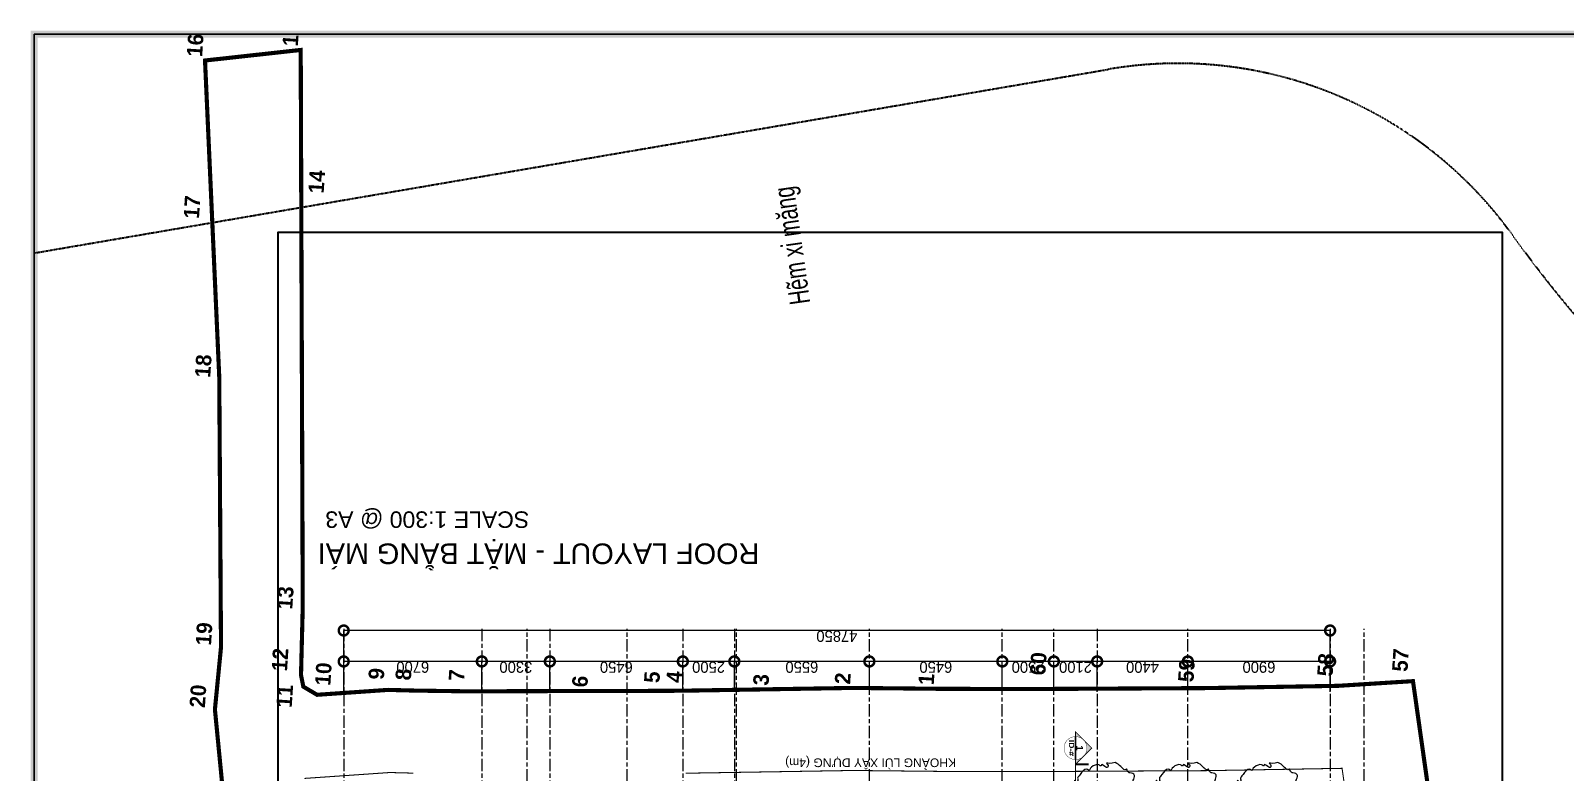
# Model space of a CAD drawing. Header units: millimetres. Extents: x -100356 to 314685, y 446 to 1273965.
# Drawn here: x 17056 to 91502, y 1238008 to 1273965 of the extents above; entities that cross this region are included whole.
import ezdxf
from ezdxf.enums import TextEntityAlignment as Align
from ezdxf.xclip import XClip

# ---------------------------------------------------------------- set-up
doc = ezdxf.new("R2010")
doc.units = ezdxf.units.MM
doc.header["$XCLIPFRAME"] = 2
for name, pattern in [('20180221 BF$0$2-2', [10, 5, -5]), ('20180221 BF$0$Core - tb$0$HIDDEN', [0.375, 0.25, -0.125]), ('20180221 BF$0$DASHDOT', [1, 0.5, -0.25, 0, -0.25]), ('20180221 BF$0$HIDDEN', [0.375, 0.25, -0.125]), ('CENTER2', [28.575, 19.05, -3.175, 3.175, -3.175]), ('DASHED', [0.75, 0.5, -0.25]), ('DASHED2', [0.375, 0.25, -0.125]), ('Kume - Grid Line', [10.5, 6, -1.25, 2, -1.25])]:
    doc.linetypes.add(name, pattern=pattern)
doc.layers.get('DEFPOINTS').update_dxf_attribs({"lineweight": 13})
for name, color, linetype in [('20180221 BF$0$10', 1, 'Continuous'), ('20180221 BF$0$28', 7, 'Continuous'), ('20180221 BF$0$Kichthuoc', 7, 'Continuous'), ('20180221 BF$0$sohieu_diem', 2, 'Continuous'), ('20180221 BF$0$TREE', 99, 'Continuous')]:
    doc.layers.add(name, color=color, linetype=linetype)
for name, color, linetype, lineweight in [('20180221 BF$0$QHH ÐỀ XUẤT ÐIỀU CHỈNH', 5, '20180221 BF$0$HIDDEN', 30), ('20180221 BF$0$setback', 1, 'Continuous', 13), ('A-_ANOT----_D', 7, 'Continuous', 5), ('A.Axis', 251, 'CENTER2', 13), ('GJ', 1, 'Continuous', 13), ('net thay', 137, 'Continuous', 15), ('TEXT', 6, 'Continuous', 20), ('TXT', 1, 'Continuous', 25)]:
    doc.layers.add(name, color=color, linetype=linetype, lineweight=lineweight)
doc.layers.add('@area depoint', color=8, linetype='Continuous', lineweight=35, plot=False)
doc.styles.add('20180221 BF$0$VAPTIMN', font='VNI-Aptima-Bold.TTF')
doc.styles.add('20180221 BF$0$VL2 - tb$0$GHICHU-C', font='Font - TrueType - Arial.ttf', dxfattribs={"width": 0.7})
doc.styles.add('ARIAL', font='Font - TrueType - Arial Bold.ttf')
doc.styles.add('Arial_4', font='Font - TrueType - Arial.ttf', dxfattribs={"width": 0.95, "height": 540})
doc.styles.add('PSDG - Title', font='seguisb_0.ttf', dxfattribs={"height": 2.5})
doc.styles.add('VnArial', font='Font - TrueType - Arial.ttf')
doc.dimstyles.new('A3_-_A4_1', dxfattribs={"dimscale": 304.8, "dimtxt": 550.940076, "dimasz": 3.149606, "dimexe": 0, "dimexo": 0.0625, "dimgap": 0, "dimtad": 1, "dimdec": 0, "dimzin": 0, "dimdsep": 46, "dimtxsty": 'Arial_4', "dimblk1": 'DOTSMALL', "dimblk2": 'DOTSMALL', "dimsah": 1, "dimcen": 0.09, "dimazin": 0, "dimtfac": 1, "dimtdec": 4, "dimtix": 1, "dimtmove": 0, "dimatfit": 3, "dimfxl": 4.92126, "dimfxlon": 1, "dimtvp": 1, "dimtolj": 1, "dimtzin": 0, "dimarcsym": 2})

# ---------------------------------------------------------------- blocks, each defined once
blk = doc.blocks.new('110_植栽_中_高木 - 落葉2_φ4000_H4000-V1-IDEA-4th Storey - Detail')
at = {"color": 139}
blk.add_circle((0, 0), 4.08, dxfattribs=at)
for points, knots in [([(-283, 1867), (-364, 1738), (-353, 1947), (-886, 1742), (-859, 1487), (-1060, 1785), (-1417, 1251), (-1467, 1237), (-1417, 1053), (-1541, 982), (-1616, 1190), (-1585, 895), (-1844, 796), (-1947, 520), (-1727, 399), (-2013, 159), (-1607, 150), (-1928, 1), (-2015, -187), (-1846, -357), (-1675, -186), (-1427, -771), (-1865, -322), (-1794, -774), (-1479, -976), (-1595, -1042), (-1468, -1224), (-1319, -1437), (-1075, -1399), (-798, -1871), (-888, -1449), (-676, -1603), (-634, -1663), (-593, -1641), (-621, -1912), (-150, -1972), (9, -1930), (130, -1810), (466, -1945)], [0, 0, 0, 0, 0.255111, 0.538578, 0.862832, 1.206627, 1.494434, 1.736401, 1.841605, 1.993384, 2.173912, 2.391073, 2.628129, 2.852957, 3.104276, 3.38611, 3.695868, 3.960125, 4.178948, 4.367045, 4.672268, 5.083494, 5.553944, 5.952736, 6.216509, 6.41577, 6.584038, 6.783094, 7.071256, 7.406292, 7.745465, 7.955039, 8.059442, 8.166956, 8.384196, 8.633564, 8.85516, 9.045667, 9.045667, 9.045667, 9.045667]), ([(366, 1971), (182, 1885), (-188, 1991), (84, 1851), (-17, 1664), (-148, 1794), (-283, 1867)], [0, 0, 0, 0, 0.2443081, 0.491201, 0.6832633, 0.8338532, 0.8338532, 0.8338532, 0.8338532]), ([(1917, 183), (1639, 268), (1766, 511), (1663, 629), (1706, 615), (1383, 480), (1624, 843), (1513, 874), (1212, 702), (1439, 1010), (1164, 992), (1349, 1295), (1272, 1442), (1077, 1450), (952, 1529), (942, 1722), (817, 1496), (605, 1868), (367, 1966)], [0, 0, 0, 0, 0.195476, 0.324608, 0.474171, 0.699293, 0.943023, 1.185823, 1.41419, 1.686135, 1.960294, 2.176068, 2.370095, 2.507984, 2.653028, 2.815093, 3.053051, 3.308651, 3.308651, 3.308651, 3.308651]), ([(47, 45), (72, -49), (47, -117), (-14, -117), (-94, -110), (-111, -49), (-64, 45)], [0, 0, 0, 0, 0.0629879, 0.121669, 0.1776779, 0.2456984, 0.2456984, 0.2456984, 0.2456984]), ([(1426, -1424), (1281, -1228), (1586, -1070), (1240, -940), (1552, -893), (1654, -988), (1823, -730), (1816, -532), (1763, -281), (1883, -56), (1917, 183)], [0, 0, 0, 0, 0.26027, 0.540278, 0.764833, 0.972926, 1.148736, 1.356568, 1.549553, 1.754398, 1.754398, 1.754398, 1.754398]), ([(1490, -698), (1559, -629), (1571, -617), (1496, -573), (1610, -471), (1478, -386), (1636, -267), (1521, -143), (1401, -381), (1312, -193), (1378, -451), (1193, -361), (1203, -587), (1457, -421), (1406, -611), (1497, -703)], [0, 0, 0, 0, 0.055452, 0.126072, 0.234669, 0.373642, 0.516899, 0.690211, 0.86627, 1.068926, 1.254739, 1.445579, 1.646529, 1.845214, 2.017236, 2.017236, 2.017236, 2.017236]), ([(466, -1945), (640, -1695), (944, -1742), (1024, -1662), (988, -1361), (1415, -1413)], [0, 0, 0, 0, 0.1982275, 0.3960165, 0.6275646, 0.6275646, 0.6275646, 0.6275646]), ([(1254, -975), (1148, -975), (1061, -1082), (1079, -1182), (1147, -1230), (1242, -1175), (1169, -1077), (1251, -1099), (1308, -1066), (1265, -975)], [0, 0, 0, 0, 0.0945575, 0.1827386, 0.2632309, 0.3491582, 0.4355774, 0.509879, 0.5784122, 0.5784122, 0.5784122, 0.5784122]), ([(482, -1715), (538, -1658), (538, -1577), (578, -1554), (482, -1563), (482, -1709)], [0, 0, 0, 0, 0.0564309, 0.1171019, 0.1957221, 0.1957221, 0.1957221, 0.1957221])]:
    blk.add_open_spline(points, degree=3, knots=knots, dxfattribs=at)
blk.add_open_spline([(-64, 45), (47, 45)], degree=1, dxfattribs=at)
blk = doc.blocks.new('_DotSmall')
at = {"color": 0, "linetype": 'ByBlock', "const_width": 0.5}
blk.add_lwpolyline([(-0.0625, 0, 1), (0.0625, 0, 1)], format="xyb", close=True, dxfattribs=at)
blk = doc.blocks.new('*D511')
at = {"layer": 'A.Axis', "color": 0, "lineweight": -2, "transparency": 16777216}
for p, q in [((-5450, -15307), (-5450, -16788)), ((1450, -15307), (1450, -16788)), ((-5450, -16788), (1450, -16788))]:
    blk.add_line(p, q, dxfattribs=at)
at = {"layer": 'DEFPOINTS', "color": 0, "transparency": 16777216}
for p in [(-5450, -15288), (1450, -15288), (1450, -16788)]:
    blk.add_point(p, dxfattribs=at)
at = {"layer": 'A.Axis', "color": 0, "lineweight": -2, "transparency": 16777216, "xscale": 960, "yscale": 960, "zscale": 960, "rotation": 180}
blk.add_blockref('_DotSmall', (-5450, -16788), dxfattribs=at)
at = {"layer": 'A.Axis', "color": 0, "lineweight": -2, "transparency": 16777216, "xscale": 960, "yscale": 960, "zscale": 960}
blk.add_blockref('_DotSmall', (1450, -16788), dxfattribs=at)
at = {"layer": 'A.Axis', "color": 0, "transparency": 16777216, "insert": (-2000, -16512), "char_height": 540, "attachment_point": 5, "style": 'Arial_4'}
blk.add_mtext('\\A1;6900', dxfattribs=at)
blk = doc.blocks.new('*D512')
at = {"layer": 'A.Axis', "color": 0, "lineweight": -2, "transparency": 16777216}
for p, q in [((1450, -15307), (1450, -16788)), ((5850, -15307), (5850, -16788)), ((1450, -16788), (5850, -16788))]:
    blk.add_line(p, q, dxfattribs=at)
at = {"layer": 'DEFPOINTS', "color": 0, "transparency": 16777216}
for p in [(1450, -15288), (5850, -15288), (5850, -16788)]:
    blk.add_point(p, dxfattribs=at)
at = {"layer": 'A.Axis', "color": 0, "lineweight": -2, "transparency": 16777216, "xscale": 960, "yscale": 960, "zscale": 960, "rotation": 180}
blk.add_blockref('_DotSmall', (1450, -16788), dxfattribs=at)
at = {"layer": 'A.Axis', "color": 0, "lineweight": -2, "transparency": 16777216, "xscale": 960, "yscale": 960, "zscale": 960}
blk.add_blockref('_DotSmall', (5850, -16788), dxfattribs=at)
at = {"layer": 'A.Axis', "color": 0, "transparency": 16777216, "insert": (3650, -16512), "char_height": 540, "attachment_point": 5, "style": 'Arial_4'}
blk.add_mtext('\\A1;4400', dxfattribs=at)
blk = doc.blocks.new('*D513')
at = {"layer": 'A.Axis', "color": 0, "lineweight": -2, "transparency": 16777216}
for p, q in [((5850, -15307), (5850, -16788)), ((7950, -15307), (7950, -16788)), ((5850, -16788), (7950, -16788))]:
    blk.add_line(p, q, dxfattribs=at)
at = {"layer": 'DEFPOINTS', "color": 0, "transparency": 16777216}
for p in [(5850, -15288), (7950, -15288), (7950, -16788)]:
    blk.add_point(p, dxfattribs=at)
at = {"layer": 'A.Axis', "color": 0, "lineweight": -2, "transparency": 16777216, "xscale": 960, "yscale": 960, "zscale": 960, "rotation": 180}
blk.add_blockref('_DotSmall', (5850, -16788), dxfattribs=at)
at = {"layer": 'A.Axis', "color": 0, "lineweight": -2, "transparency": 16777216, "xscale": 960, "yscale": 960, "zscale": 960}
blk.add_blockref('_DotSmall', (7950, -16788), dxfattribs=at)
at = {"layer": 'A.Axis', "color": 0, "transparency": 16777216, "insert": (6900, -16512), "char_height": 540, "attachment_point": 5, "style": 'Arial_4'}
blk.add_mtext('\\A1;2100', dxfattribs=at)
blk = doc.blocks.new('*D514')
at = {"layer": 'A.Axis', "color": 0, "lineweight": -2, "transparency": 16777216}
for p, q in [((7950, -15307), (7950, -16788)), ((10450, -15307), (10450, -16788)), ((7950, -16788), (10450, -16788))]:
    blk.add_line(p, q, dxfattribs=at)
at = {"layer": 'DEFPOINTS', "color": 0, "transparency": 16777216}
for p in [(7950, -15288), (10450, -15288), (10450, -16788)]:
    blk.add_point(p, dxfattribs=at)
at = {"layer": 'A.Axis', "color": 0, "lineweight": -2, "transparency": 16777216, "xscale": 960, "yscale": 960, "zscale": 960, "rotation": 180}
blk.add_blockref('_DotSmall', (7950, -16788), dxfattribs=at)
at = {"layer": 'A.Axis', "color": 0, "lineweight": -2, "transparency": 16777216, "xscale": 960, "yscale": 960, "zscale": 960}
blk.add_blockref('_DotSmall', (10450, -16788), dxfattribs=at)
at = {"layer": 'A.Axis', "color": 0, "transparency": 16777216, "insert": (9200, -16512), "char_height": 540, "attachment_point": 5, "style": 'Arial_4'}
blk.add_mtext('\\A1;2500', dxfattribs=at)
blk = doc.blocks.new('*D515')
at = {"layer": 'A.Axis', "color": 0, "lineweight": -2, "transparency": 16777216}
for p, q in [((10450, -15307), (10450, -16788)), ((16900, -15307), (16900, -16788)), ((10450, -16788), (16900, -16788))]:
    blk.add_line(p, q, dxfattribs=at)
at = {"layer": 'DEFPOINTS', "color": 0, "transparency": 16777216}
for p in [(10450, -15288), (16900, -15288), (16900, -16788)]:
    blk.add_point(p, dxfattribs=at)
at = {"layer": 'A.Axis', "color": 0, "lineweight": -2, "transparency": 16777216, "xscale": 960, "yscale": 960, "zscale": 960, "rotation": 180}
blk.add_blockref('_DotSmall', (10450, -16788), dxfattribs=at)
at = {"layer": 'A.Axis', "color": 0, "lineweight": -2, "transparency": 16777216, "xscale": 960, "yscale": 960, "zscale": 960}
blk.add_blockref('_DotSmall', (16900, -16788), dxfattribs=at)
at = {"layer": 'A.Axis', "color": 0, "transparency": 16777216, "insert": (13675, -16512), "char_height": 540, "attachment_point": 5, "style": 'Arial_4'}
blk.add_mtext('\\A1;6450', dxfattribs=at)
blk = doc.blocks.new('*D516')
at = {"layer": 'A.Axis', "color": 0, "lineweight": -2, "transparency": 16777216}
for p, q in [((16900, -15307), (16900, -16788)), ((23450, -15307), (23450, -16788)), ((16900, -16788), (23450, -16788))]:
    blk.add_line(p, q, dxfattribs=at)
at = {"layer": 'DEFPOINTS', "color": 0, "transparency": 16777216}
for p in [(16900, -15288), (23450, -15288), (23450, -16788)]:
    blk.add_point(p, dxfattribs=at)
at = {"layer": 'A.Axis', "color": 0, "lineweight": -2, "transparency": 16777216, "xscale": 960, "yscale": 960, "zscale": 960, "rotation": 180}
blk.add_blockref('_DotSmall', (16900, -16788), dxfattribs=at)
at = {"layer": 'A.Axis', "color": 0, "lineweight": -2, "transparency": 16777216, "xscale": 960, "yscale": 960, "zscale": 960}
blk.add_blockref('_DotSmall', (23450, -16788), dxfattribs=at)
at = {"layer": 'A.Axis', "color": 0, "transparency": 16777216, "insert": (20175, -16512), "char_height": 540, "attachment_point": 5, "style": 'Arial_4'}
blk.add_mtext('\\A1;6550', dxfattribs=at)
blk = doc.blocks.new('*D517')
at = {"layer": 'A.Axis', "color": 0, "lineweight": -2, "transparency": 16777216}
for p, q in [((23450, -15307), (23450, -16788)), ((25950, -15307), (25950, -16788)), ((23450, -16788), (25950, -16788))]:
    blk.add_line(p, q, dxfattribs=at)
at = {"layer": 'DEFPOINTS', "color": 0, "transparency": 16777216}
for p in [(23450, -15288), (25950, -15288), (25950, -16788)]:
    blk.add_point(p, dxfattribs=at)
at = {"layer": 'A.Axis', "color": 0, "lineweight": -2, "transparency": 16777216, "xscale": 960, "yscale": 960, "zscale": 960, "rotation": 180}
blk.add_blockref('_DotSmall', (23450, -16788), dxfattribs=at)
at = {"layer": 'A.Axis', "color": 0, "lineweight": -2, "transparency": 16777216, "xscale": 960, "yscale": 960, "zscale": 960}
blk.add_blockref('_DotSmall', (25950, -16788), dxfattribs=at)
at = {"layer": 'A.Axis', "color": 0, "transparency": 16777216, "insert": (24700, -16512), "char_height": 540, "attachment_point": 5, "style": 'Arial_4'}
blk.add_mtext('\\A1;2500', dxfattribs=at)
blk = doc.blocks.new('*D518')
at = {"layer": 'A.Axis', "color": 0, "lineweight": -2, "transparency": 16777216}
for p, q in [((25950, -15307), (25950, -16788)), ((32400, -15307), (32400, -16788)), ((25950, -16788), (32400, -16788))]:
    blk.add_line(p, q, dxfattribs=at)
at = {"layer": 'DEFPOINTS', "color": 0, "transparency": 16777216}
for p in [(25950, -15288), (32400, -15288), (32400, -16788)]:
    blk.add_point(p, dxfattribs=at)
at = {"layer": 'A.Axis', "color": 0, "lineweight": -2, "transparency": 16777216, "xscale": 960, "yscale": 960, "zscale": 960, "rotation": 180}
blk.add_blockref('_DotSmall', (25950, -16788), dxfattribs=at)
at = {"layer": 'A.Axis', "color": 0, "lineweight": -2, "transparency": 16777216, "xscale": 960, "yscale": 960, "zscale": 960}
blk.add_blockref('_DotSmall', (32400, -16788), dxfattribs=at)
at = {"layer": 'A.Axis', "color": 0, "transparency": 16777216, "insert": (29175, -16512), "char_height": 540, "attachment_point": 5, "style": 'Arial_4'}
blk.add_mtext('\\A1;6450', dxfattribs=at)
blk = doc.blocks.new('*D519')
at = {"layer": 'A.Axis', "color": 0, "lineweight": -2, "transparency": 16777216}
for p, q in [((32400, -15307), (32400, -16788)), ((35700, -15307), (35700, -16788)), ((32400, -16788), (35700, -16788))]:
    blk.add_line(p, q, dxfattribs=at)
at = {"layer": 'DEFPOINTS', "color": 0, "transparency": 16777216}
for p in [(32400, -15288), (35700, -15288), (35700, -16788)]:
    blk.add_point(p, dxfattribs=at)
at = {"layer": 'A.Axis', "color": 0, "lineweight": -2, "transparency": 16777216, "xscale": 960, "yscale": 960, "zscale": 960, "rotation": 180}
blk.add_blockref('_DotSmall', (32400, -16788), dxfattribs=at)
at = {"layer": 'A.Axis', "color": 0, "lineweight": -2, "transparency": 16777216, "xscale": 960, "yscale": 960, "zscale": 960}
blk.add_blockref('_DotSmall', (35700, -16788), dxfattribs=at)
at = {"layer": 'A.Axis', "color": 0, "transparency": 16777216, "insert": (34050, -16512), "char_height": 540, "attachment_point": 5, "style": 'Arial_4'}
blk.add_mtext('\\A1;3300', dxfattribs=at)
blk = doc.blocks.new('*D520')
at = {"layer": 'A.Axis', "color": 0, "lineweight": -2, "transparency": 16777216}
for p, q in [((35700, -15307), (35700, -16788)), ((42400, -15307), (42400, -16788)), ((35700, -16788), (42400, -16788))]:
    blk.add_line(p, q, dxfattribs=at)
at = {"layer": 'DEFPOINTS', "color": 0, "transparency": 16777216}
for p in [(35700, -15288), (42400, -15288), (42400, -16788)]:
    blk.add_point(p, dxfattribs=at)
at = {"layer": 'A.Axis', "color": 0, "lineweight": -2, "transparency": 16777216, "xscale": 960, "yscale": 960, "zscale": 960, "rotation": 180}
blk.add_blockref('_DotSmall', (35700, -16788), dxfattribs=at)
at = {"layer": 'A.Axis', "color": 0, "lineweight": -2, "transparency": 16777216, "xscale": 960, "yscale": 960, "zscale": 960}
blk.add_blockref('_DotSmall', (42400, -16788), dxfattribs=at)
at = {"layer": 'A.Axis', "color": 0, "transparency": 16777216, "insert": (39050, -16512), "char_height": 540, "attachment_point": 5, "style": 'Arial_4'}
blk.add_mtext('\\A1;6700', dxfattribs=at)
blk = doc.blocks.new('*D535')
at = {"layer": 'A.Axis', "color": 0, "lineweight": -2, "transparency": 16777216}
for p, q in [((-5450, -16807), (-5450, -18288)), ((42400, -16807), (42400, -18288)), ((-5450, -18288), (42400, -18288))]:
    blk.add_line(p, q, dxfattribs=at)
at = {"layer": 'DEFPOINTS', "color": 0, "transparency": 16777216}
for p in [(-5450, -16788), (42400, -16788), (42400, -18288)]:
    blk.add_point(p, dxfattribs=at)
at = {"layer": 'A.Axis', "color": 0, "lineweight": -2, "transparency": 16777216, "xscale": 960, "yscale": 960, "zscale": 960, "rotation": 180}
blk.add_blockref('_DotSmall', (-5450, -18288), dxfattribs=at)
at = {"layer": 'A.Axis', "color": 0, "lineweight": -2, "transparency": 16777216, "xscale": 960, "yscale": 960, "zscale": 960}
blk.add_blockref('_DotSmall', (42400, -18288), dxfattribs=at)
at = {"layer": 'A.Axis', "color": 0, "transparency": 16777216, "insert": (18475, -18012), "char_height": 540, "attachment_point": 5, "style": 'Arial_4'}
blk.add_mtext('\\A1;47850', dxfattribs=at)
blk = doc.blocks.new('SITE')
at = {"layer": 'GJ', "color": 2, "linetype": 'DASHED2', "ltscale": 200, "const_width": 50, "elevation": 0}
for points in [[(-52589, 42419), (-48449, 42705), (-47306, 42675)], [(-34096, 42671), (-29879, 42740), (-25970, 42804), (-21954, 42762), (-17825, 42748), (-8761, 42796), (-2287, 42908), (-2255, 42910), (-1186, 35377)]]:
    blk.add_lwpolyline(points, dxfattribs=at)
at = {"layer": 'TEXT', "insert": (-20980, 42969, 0), "char_height": 420, "width": 9054.83, "attachment_point": 1, "rotation": 180, "style": 'VnArial'}
blk.add_mtext('KHOẢNG LÙI XÂY DỰNG (4m)', dxfattribs=at)
blk = doc.blocks.new('*U433')
h = blk.add_hatch(color=256)
h.paths.add_polyline_path([(0, 7.86), (-3.93, 3.93, -0.198912), (0, 5.56, -0.198912), (3.93, 3.93)])
h.paths.add_polyline_path([(3.93, 3.93, -0.198912), (5.56, 0), (7.86, 0)])
h.paths.add_polyline_path([(-3.93, 3.93), (-7.86, 0), (-5.56, 0, -0.198912)])
at = {"color": 1}
blk.add_line((5.56, 0), (-5.56, 0), dxfattribs=at)
for points, const_width in [([(-5.56, 0), (-7.86, 0), (0, 7.86), (7.86, 0), (5.56, 0)], 0.397), ([(7.92, 6.35), (7.92, 0)], 1)]:
    blk.add_lwpolyline(points, dxfattribs=dict(const_width=const_width))
at = {"const_width": 0.167}
blk.add_lwpolyline([(-5.56, 0, -0.414214), (0, 5.56, -0.414214), (5.56, 0, -0.414214), (0, -5.56, -0.414214), (-5.56, 0, -1.041379)], format="xyb", dxfattribs=at)
at = {"linetype": 'DASHED', "ltscale": 2, "const_width": 0.1}
blk.add_lwpolyline([(5.56, 0), (7.92, 0)], dxfattribs=at)
at = {"color": 2, "style": 'PSDG - Title'}
blk.add_attdef('#', text='', height=2.38, dxfattribs=at).set_placement((0, 1.98), align=Align.MIDDLE_CENTER)
at = {"color": 2, "style": 'PSDG - Title', "width": 0.998746}
blk.add_attdef('A100', text='', height=2.38, dxfattribs=at).set_placement((-3.97, -3.18), (3.97, -3.18), align=Align.FIT)
blk = doc.blocks.new('SECTION SYMBOL')
at = {"layer": 'TXT', "linetype": '20180221 BF$0$Core - tb$0$HIDDEN', "ltscale": 300, "const_width": 50, "elevation": 0}
blk.add_lwpolyline([(-1200, -31835), (-1200, 11795)], dxfattribs=at)
at = {"layer": 'TXT'}
ref = blk.add_blockref('*U433', (-1200, 12587, 0), dxfattribs=dict(at, xscale=100, yscale=100, zscale=100, rotation=270))
ref.add_attrib('#', '1', dxfattribs={"layer": '0', "color": 2, "height": 333, "rotation": 270, "style": 'ARIAL'}).set_placement((-1002, 12587, 0), align=Align.MIDDLE_CENTER)
ref.add_attrib('A100', 'ID-#', dxfattribs={"layer": '0', "color": 2, "height": 250, "rotation": 270, "style": 'ARIAL', "width": 1.186702}).set_placement((-1518, 12983, 0), (-1518, 12200, 0), align=Align.FIT)
blk = doc.blocks.new('20180221 BF$0$hientrang')
at = {"layer": '20180221 BF$0$10', "color": 1}
for p, q in [((-33314, 110103, 0), (-41132, 109253, 0)), ((-32510, 105502, 0), (-33314, 110103, 0)), ((-48586, 108443, 0), (-61657, 107529, 0)), ((-64687, 107633, 0), (-71608, 106512, 0)), ((-61657, 107529, 0), (-64687, 107633, 0)), ((-59442, 103696, 0), (-40123, 104992, 0)), ((-40123, 104992, 0), (-32510, 105502, 0)), ((-63312, 103421, 0), (-62752, 103571, 0)), ((-62752, 103571, 0), (-59442, 103696, 0)), ((-63663, 102732, 0), (-63312, 103421, 0)), ((-63208, 99311, 0), (-63663, 102732, 0)), ((-63159, 98001, 0), (-63208, 99311, 0)), ((-63032, 95421, 0), (-63159, 98001, 0)), ((-62640, 89520, 0), (-63032, 95421, 0)), ((-62414, 86030, 0), (-62640, 89520, 0)), ((-62336, 84950, 0), (-62414, 86030, 0)), ((-62001, 80760, 0), (-62336, 84950, 0)), ((-61686, 76809, 0), (-62001, 80760, 0)), ((-61471, 72759, 0), (-61686, 76809, 0)), ((-61226, 68669, 0), (-61471, 72759, 0)), ((-60608, 59668, 0), (-61226, 68669, 0)), ((-60096, 53327, 0), (-60608, 59668, 0)), ((-59640, 49717, 0), (-60096, 53327, 0)), ((-70963, 47371, 0), (-59640, 49717, 0))]:
    blk.add_line(p, q, dxfattribs=at)
at = {"layer": '20180221 BF$0$10', "color": 1, "linetype": 'Continuous'}
for p, q in [((-33314, 110103, 0), (-32510, 105502, 0)), ((-71608, 106512, 0), (-64687, 107633, 0)), ((-62640, 89520, 0), (-62414, 86030, 0)), ((-62336, 84950, 0), (-62414, 86030, 0)), ((-62001, 80760, 0), (-62336, 84950, 0)), ((-61686, 76809, 0), (-62001, 80760, 0)), ((-61471, 72759, 0), (-61686, 76809, 0)), ((-61226, 68669, 0), (-61471, 72759, 0)), ((-60608, 59668, 0), (-61226, 68669, 0)), ((-60096, 53327, 0), (-60608, 59668, 0)), ((-59640, 49717, 0), (-60096, 53327, 0)), ((-70963, 47371, 0), (-59640, 49717, 0))]:
    blk.add_line(p, q, dxfattribs=at)
at = {"layer": '20180221 BF$0$10', "color": 1, "linetype": 'Continuous', "elevation": 0}
for points in [[(-64687, 107633), (-61657, 107529), (-48586, 108443), (-41132, 109253)], [(-40123, 104992), (-59442, 103696), (-62752, 103571), (-63312, 103421), (-63663, 102732), (-63208, 99311)], [(-32510, 105502), (-40123, 104992)], [(-63208, 99311), (-63159, 98001), (-63032, 95421), (-62640, 89520)]]:
    blk.add_lwpolyline(points, dxfattribs=at)
at = {"layer": '20180221 BF$0$Kichthuoc', "elevation": 0}
for points in [[(-42843, 116479, 0, 330, 0), (-41965, 116679, 0, 0, 0), (-41088, 116879, 0, 0, 0)], [(-36557, 89937, 0, 330, 0), (-35680, 90137, 0, 0, 0), (-34802, 90338, 0, 0, 0)]]:
    blk.add_lwpolyline(points, format="xyseb", dxfattribs=at)
at = {"layer": '20180221 BF$0$QHH ÐỀ XUẤT ÐIỀU CHỈNH', "linetype": '20180221 BF$0$2-2', "elevation": 0}
blk.add_lwpolyline([(-46464, 131762), (-30969, 66343)], dxfattribs=at)
at = {"layer": '20180221 BF$0$QHH ÐỀ XUẤT ÐIỀU CHỈNH', "linetype": '20180221 BF$0$2-2'}
for centre, radius, start, end in [((-50424, 61731, 0), 19995, 309.26648, 13.33656), ((210, -199, 0), 60000, 129.27099, 179.61871)]:
    blk.add_arc(centre, radius, start, end, dxfattribs=at)
at = {"layer": '20180221 BF$0$setback', "color": 1, "linetype": '20180221 BF$0$DASHDOT', "ltscale": 200, "const_width": 200, "elevation": 0}
blk.add_lwpolyline([(-70963, 47371), (-59640, 49717), (-60096, 53327), (-60608, 59668), (-61226, 68669), (-61471, 72759), (-61686, 76809), (-62001, 80760), (-62336, 84950), (-62414, 86030), (-62640, 89520), (-63032, 95421), (-63159, 98001), (-63208, 99311), (-63663, 102732), (-63312, 103421), (-62752, 103571), (-59442, 103696), (-40123, 104992), (-32510, 105502), (-33314, 110103), (-41132, 109253), (-48586, 108443), (-61657, 107529), (-64687, 107633), (-71608, 106512)], dxfattribs=at)
at = {"layer": '20180221 BF$0$sohieu_diem', "color": 3, "const_width": 93.8, "elevation": 0}
for points in [[(-33361, 110103, 1), (-33267, 110103, 1)], [(-41179, 109253, 1), (-41086, 109253, 1)], [(-48633, 108443, 1), (-48539, 108442, 1)], [(-64734, 107633, 1), (-64640, 107633, 1)], [(-61704, 107529, 1), (-61610, 107529, 1)], [(-40170, 104992, 1), (-40076, 104992, 1)], [(-32557, 105502, 1), (-32463, 105502, 1)], [(-63359, 103421, 1), (-63265, 103421, 1)], [(-62799, 103571, 1), (-62705, 103570, 1)], [(-59489, 103696, 1), (-59395, 103696, 1)], [(-63710, 102732, 1), (-63616, 102732, 1)], [(-63254, 99311, 1), (-63161, 99311, 1)], [(-63206, 98001, 1), (-63112, 98001, 1)], [(-63079, 95421, 1), (-62986, 95421, 1)], [(-62687, 89520, 1), (-62593, 89520, 1)], [(-62461, 86030, 1), (-62367, 86030, 1)], [(-62383, 84950, 1), (-62289, 84950, 1)], [(-62048, 80760, 1), (-61954, 80759, 1)], [(-61733, 76809, 1), (-61639, 76809, 1)], [(-61518, 72759, 1), (-61424, 72759, 1)], [(-61273, 68669, 1), (-61180, 68668, 1)], [(-60655, 59668, 1), (-60561, 59668, 1)], [(-60143, 53327, 1), (-60049, 53327, 1)], [(-59687, 49717, 1), (-59594, 49716, 1)]]:
    blk.add_lwpolyline(points, format="xyb", close=True, dxfattribs=at)
at = {"layer": '20180221 BF$0$28', "color": 7, "linetype": 'Continuous', "style": '20180221 BF$0$VL2 - tb$0$GHICHU-C', "width": 0.7}
blk.add_text('Hẽm xi măng', height=1000, rotation=11.70213, dxfattribs=at).set_placement((-40447, 81012, 0), align=Align.MIDDLE)
at = {"layer": '20180221 BF$0$sohieu_diem', "color": 3, "style": '20180221 BF$0$VAPTIMN'}
for s, p in [('16', (-33164, 110253, 0)), ('17', (-41003, 109910, 0)), ('18', (-48660, 108878, 0)), ('20', (-64650, 108123, 0)), ('19', (-61620, 108019, 0)), ('15', (-32359, 105652, 0)), ('12', (-62633, 104260, 0)), ('11', (-64386, 103922, 0)), ('13', (-59625, 104196, 0)), ('14', (-39400, 103952, 0)), ('10', (-63196, 102119, 0)), ('9', (-62742, 99550, 0)), ('8', (-62694, 98240, 0)), ('7', (-62567, 95660, 0)), ('6', (-62490, 89670, 0)), ('5', (-62060, 86195, 0)), ('4', (-61981, 85115, 0)), ('3', (-61851, 80909, 0)), ('2', (-61536, 76959, 0)), ('1', (-61321, 72909, 0)), ('60', (-60504, 67538, 0)), ('59', (-60379, 60344, 0)), ('58', (-59674, 53624, 0)), ('57', (-59219, 50014, 0))]:
    blk.add_text(s, height=750, rotation=359.92728, dxfattribs=at).set_placement(p)
blk = doc.blocks.new('grid tower')
at = {"layer": 'A.Axis', "linetype": 'Kume - Grid Line', "lineweight": 9, "ltscale": 100}
for p, q in [((5849.8, -18372.7), (5849.8, 38890.6)), ((-7100.2, 38386.8), (-7100.2, -18372.7)), ((1449.8, 38386.8), (1449.8, -18372.7)), ((7949.8, 38386.8), (7949.8, -18372.7)), ((10449.8, 38386.8), (10449.8, -18372.7)), ((16899.8, 38386.8), (16899.8, -18372.7)), ((23349.8, 38386.8), (23349.8, -18372.7)), ((28649.8, 38386.8), (28649.8, -18372.7)), ((33501, 38386.8, 0), (33501, -18372.7, 0)), ((-5450.2, -18372.7), (-5450.2, 19749.9)), ((23449.8, -18372.7), (23449.8, 9799.9)), ((25949.8, -18372.7), (25949.8, 9799.9)), ((32399.8, -18372.7), (32399.8, 9799.9)), ((35699.8, -18372.7), (35699.8, 9799.9)), ((42399.8, -18372.7), (42399.8, 9799.9))]:
    blk.add_line(p, q, dxfattribs=at)
at = {"layer": 'A.Axis'}
for base, p1, p2, override, picture, middle in [((1449.8, -16787.5), (-5450.2, -15287.5), (1449.8, -15287.5), {"dimpost": '<>', "dimfxl": 6900}, '*D511', (-2000.2, -16511.8)), ((5849.8, -16787.5), (1449.8, -15287.5), (5849.8, -15287.5), {"dimpost": '<>', "dimfxl": 4400}, '*D512', (3649.8, -16511.8)), ((7949.8, -16787.5), (5849.8, -15287.5), (7949.8, -15287.5), {"dimpost": '<>', "dimfxl": 2100}, '*D513', (6899.8, -16511.8)), ((10449.8, -16787.5), (7949.8, -15287.5), (10449.8, -15287.5), {"dimpost": '<>', "dimfxl": 2499.999218}, '*D514', (9199.8, -16511.8)), ((16899.8, -16787.5), (10449.8, -15287.5), (16899.8, -15287.5), {"dimpost": '<>', "dimfxl": 6450}, '*D515', (13674.8, -16511.8)), ((23449.8, -16787.5), (16899.8, -15287.5), (23449.8, -15287.5), {"dimpost": '<>', "dimfxl": 6550}, '*D516', (20174.8, -16511.8)), ((25949.8, -16787.5), (23449.8, -15287.5), (25949.8, -15287.5), {"dimpost": '<>', "dimfxl": 2500}, '*D517', (24699.8, -16511.8)), ((32399.8, -16787.5), (25949.8, -15287.5), (32399.8, -15287.5), {"dimpost": '<>', "dimfxl": 6450}, '*D518', (29174.8, -16511.8)), ((35699.8, -16787.5), (32399.8, -15287.5), (35699.8, -15287.5), {"dimpost": '<>', "dimfxl": 3300}, '*D519', (34049.8, -16511.6)), ((42399.8, -16787.5), (35699.8, -15287.5), (42399.8, -15287.5), {"dimpost": '<>', "dimfxl": 6700}, '*D520', (39049.8, -16511.8)), ((42399.8, -18287.5), (-5450.2, -16787.5), (42399.8, -16787.5), {"dimpost": '<>', "dimfxl": 47849.999218}, '*D535', (18474.8, -18011.8))]:
    dim = blk.add_linear_dim(base=base, p1=p1, p2=p2, dimstyle='A3_-_A4_1', override=override, dxfattribs=at)
    dim.commit()
    dim.dimension.update_dxf_attribs({"geometry": picture, "text_midpoint": middle})

msp = doc.modelspace()

# ---------------------------------------------------------------- linework, layer by layer
at = {"layer": '@area depoint', "ltscale": 0.5, "elevation": 0}
msp.add_lwpolyline([(29051.7, 1180182), (88451.7, 1180182), (88451.7, 1264182), (29051.7, 1264182)], close=True, dxfattribs=at)
at = {"layer": 'DEFPOINTS', "const_width": 345.1, "elevation": 0}
msp.add_lwpolyline([(17228.7, 1173010.9), (17228.7, 1273792.6), (159772.7, 1273792.6), (159772.7, 1173010.9)], close=True, dxfattribs=at)

# ---------------------------------------------------------------- block references
at = {"layer": '20180221 BF$0$TREE'}
ref = msp.add_blockref('20180221 BF$0$hientrang', (137502.3, 1298803.2, 0), dxfattribs=dict(at, rotation=86.37342821610302))
XClip(ref).set_block_clipping_path([(-133148.1755428242, 112075.9558377523), (-124131.7889780848, -30182.5877385634), (-23551.8986045148, -23807.8059542924), (-32568.2851692542, 118450.7376220233)])
at = {"layer": 'A-_ANOT----_D', "rotation": 180}
msp.add_blockref('grid tower', (74640.7, 1226595.2, 0), dxfattribs=at)
at = {"layer": 'GJ'}
msp.add_blockref('SITE', (82927, 1195292.2, 0), dxfattribs=at)
at = {"layer": 'net thay', "ltscale": 0.5}
for p in [(69295.4, 1236516), (73262.2, 1236516), (77194.8, 1236516)]:
    msp.add_blockref('110_植栽_中_高木 - 落葉2_φ4000_H4000-V1-IDEA-4th Storey - Detail', p, dxfattribs=at)
at = {"layer": 'TEXT'}
msp.add_blockref('SECTION SYMBOL', (68940.9, 1226595.2, 0), dxfattribs=at)

# ---------------------------------------------------------------- texts
at = {"layer": 'TEXT', "style": 'VnArial'}
for s, height, p in [('SCALE 1:300 @ A3', 800, (41241.7, 1250660.3, 0)), ('ROOF LAYOUT - MẶT BẰNG MÁI', 1000, (52401.9, 1249104.3, 0))]:
    msp.add_text(s, height=height, rotation=180, dxfattribs=at).set_placement(p)

doc.saveas('drawing.dxf')
